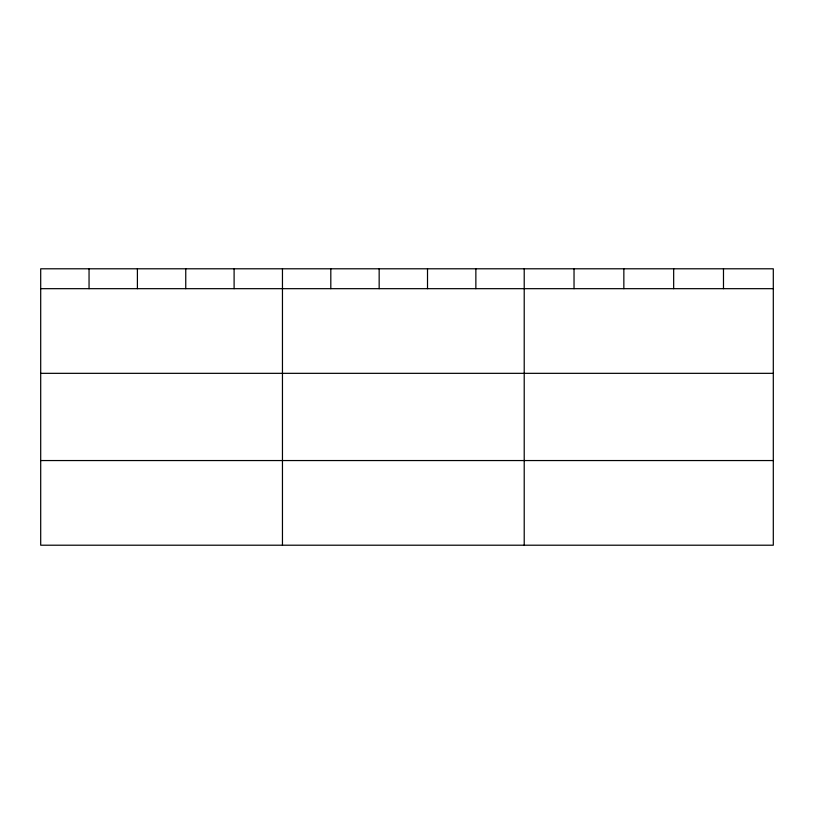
<?xml version="1.0" encoding="UTF-8"?>
<svg xmlns="http://www.w3.org/2000/svg" width="814" height="814" viewBox="0 0 814 814"><rect width="100%" height="100%" fill="white"/><g stroke="black" fill="none" stroke-linecap="round" stroke-linejoin="round"><path stroke-width="1.22" d="M773.3 373.331L773.3 268.793L40.7 268.793L40.7 545.207L773.3 545.207L773.3 373.331L40.7 373.331M40.7 288.675L773.3 288.675M40.7 460.551L773.3 460.551M723.483 268.793L723.483 288.675M673.666 268.793L673.666 288.675M623.85 268.793L623.85 288.675M574.033 268.793L574.033 288.675M524.216 268.793L524.216 545.207M475.864 268.793L475.864 288.675M427.513 268.793L427.513 288.675M379.161 268.793L379.161 288.675M330.81 268.793L330.81 288.675M282.458 268.793L282.458 545.207M234.106 268.793L234.106 288.675M185.755 268.793L185.755 288.675M137.403 268.793L137.403 288.675M89.052 268.793L89.052 288.675"/></g></svg>
